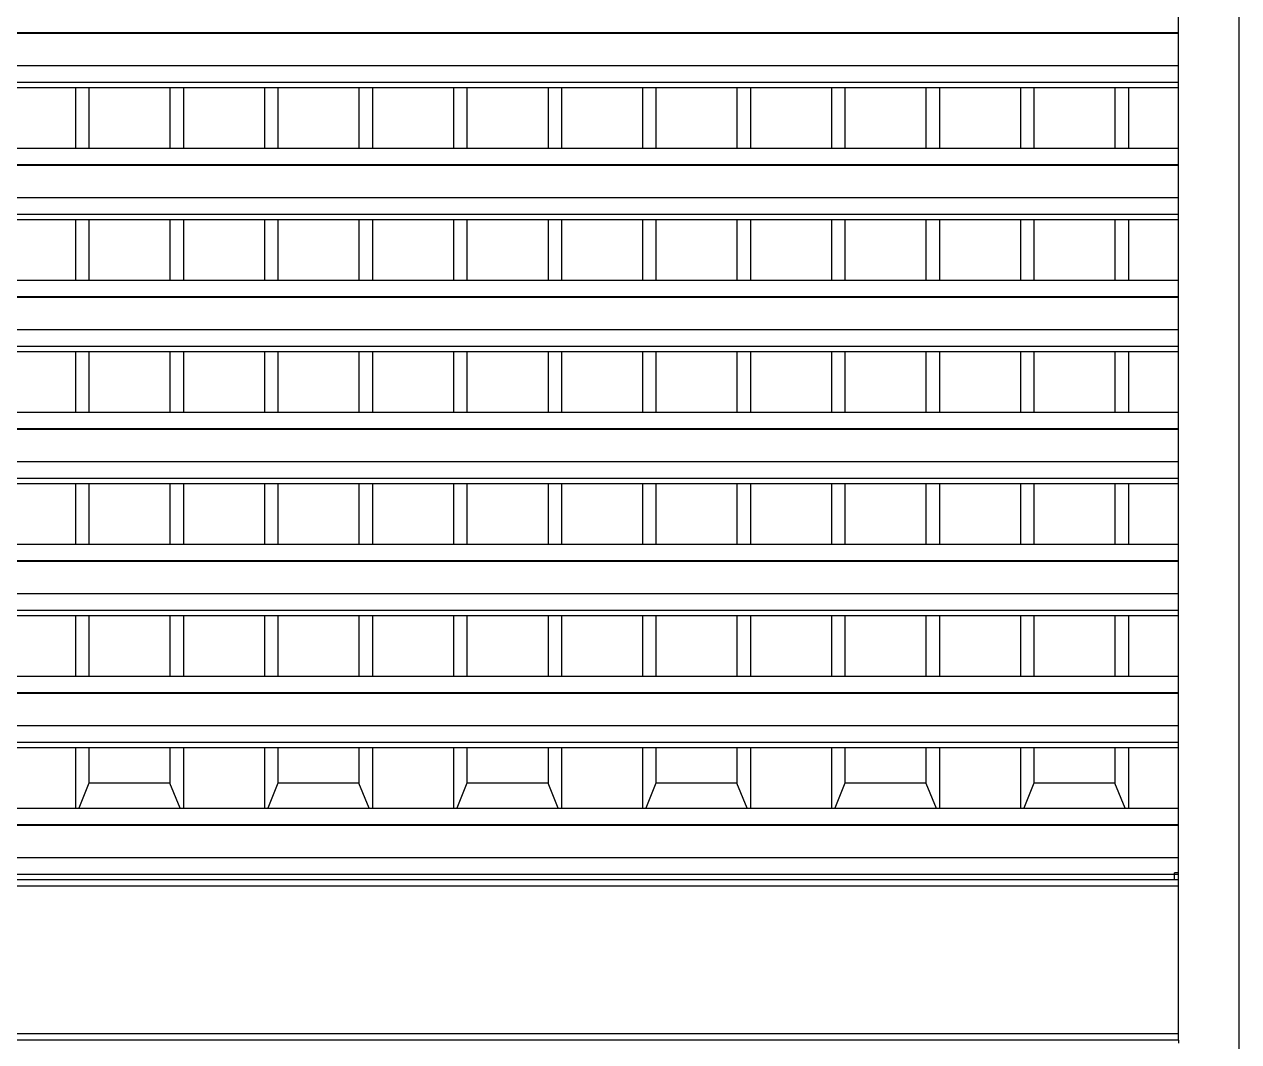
# Model space of a CAD drawing. Extents: x -92 to 92, y -11 to 21.
# Drawn here: x 25.913 to 27.727, y 7.076 to 8.596 of the extents above; entities that cross this region are included whole.
import ezdxf

# ---------------------------------------------------------------- set-up
doc = ezdxf.new("R2010")
doc.units = 0
doc.layers.get('0').update_dxf_attribs({"linetype": 'CONTINUOUS'})

msp = doc.modelspace()

# ---------------------------------------------------------------- linework, layer by layer
for p, q in [((27.7273, 9.6423), (27.7273, 3.7037)), ((27.6373, 8.5839), (27.6373, 8.6085)), ((24.0973, 8.5839), (27.6373, 8.5839)), ((27.6373, 8.583), (27.6373, 8.5839)), ((24.0973, 8.583), (27.6373, 8.583)), ((27.6373, 8.5346), (27.6373, 8.583)), ((24.0973, 8.5346), (27.6373, 8.5346)), ((27.6373, 8.5099), (27.6373, 8.5346)), ((24.0973, 8.5099), (27.6373, 8.5099)), ((25.8681, 8.5017), (25.9891, 8.5017)), ((25.9891, 8.5017), (25.9891, 8.4113)), ((25.9891, 8.5017), (26.0093, 8.5017)), ((26.0093, 8.5017), (26.0093, 8.4113)), ((26.0093, 8.5017), (26.1303, 8.5017)), ((26.1303, 8.5017), (26.1303, 8.4113)), ((26.1303, 8.5017), (26.1505, 8.5017)), ((26.1505, 8.5017), (26.1505, 8.4113)), ((26.1505, 8.5017), (26.2715, 8.5017)), ((26.2715, 8.5017), (26.2715, 8.4113)), ((26.2715, 8.5017), (26.2917, 8.5017)), ((26.2917, 8.5017), (26.2917, 8.4113)), ((26.2917, 8.5017), (26.4127, 8.5017)), ((26.4127, 8.5017), (26.4127, 8.4113)), ((26.4127, 8.5017), (26.4329, 8.5017)), ((26.4329, 8.5017), (26.4329, 8.4113)), ((26.4329, 8.5017), (26.5539, 8.5017)), ((26.5539, 8.5017), (26.5539, 8.4113)), ((26.5539, 8.5017), (26.5741, 8.5017)), ((26.5741, 8.5017), (26.5741, 8.4113)), ((26.5741, 8.5017), (26.6952, 8.5017)), ((26.6952, 8.5017), (26.6952, 8.4113)), ((26.6952, 8.5017), (26.7153, 8.5017)), ((26.7153, 8.5017), (26.7153, 8.4113)), ((26.7153, 8.5017), (26.8364, 8.5017)), ((26.8364, 8.5017), (26.8364, 8.4113)), ((26.8364, 8.5017), (26.8565, 8.5017)), ((26.8565, 8.5017), (26.8565, 8.4113)), ((26.8565, 8.5017), (26.9776, 8.5017)), ((26.9776, 8.5017), (26.9776, 8.4113)), ((26.9776, 8.5017), (26.9977, 8.5017)), ((26.9977, 8.5017), (26.9977, 8.4113)), ((26.9977, 8.5017), (27.1188, 8.5017)), ((27.1188, 8.5017), (27.1188, 8.4113)), ((27.1188, 8.5017), (27.1389, 8.5017)), ((27.1389, 8.5017), (27.1389, 8.4113)), ((27.1389, 8.5017), (27.26, 8.5017)), ((27.26, 8.5017), (27.26, 8.4113)), ((27.26, 8.5017), (27.2802, 8.5017)), ((27.2802, 8.5017), (27.2802, 8.4113)), ((27.2802, 8.5017), (27.4012, 8.5017)), ((27.4012, 8.5017), (27.4012, 8.4113)), ((27.4012, 8.5017), (27.4214, 8.5017)), ((27.4214, 8.5017), (27.4214, 8.4113)), ((27.4214, 8.5017), (27.5424, 8.5017)), ((27.5424, 8.5017), (27.5424, 8.4113)), ((27.5424, 8.5017), (27.5626, 8.5017)), ((27.5626, 8.5017), (27.5626, 8.4113)), ((27.5626, 8.5017), (27.6373, 8.5017)), ((27.6373, 8.5017), (27.6373, 8.5099)), ((27.6373, 8.4113), (27.6373, 8.5017)), ((25.8681, 8.4113), (25.9891, 8.4113)), ((25.9891, 8.4113), (26.0093, 8.4113)), ((26.0093, 8.4113), (26.1303, 8.4113)), ((26.1303, 8.4113), (26.1505, 8.4113)), ((26.1505, 8.4113), (26.2715, 8.4113)), ((26.2715, 8.4113), (26.2917, 8.4113)), ((26.2917, 8.4113), (26.4127, 8.4113)), ((26.4127, 8.4113), (26.4329, 8.4113)), ((26.4329, 8.4113), (26.5539, 8.4113)), ((26.5539, 8.4113), (26.5741, 8.4113)), ((26.5741, 8.4113), (26.6952, 8.4113)), ((26.6952, 8.4113), (26.7153, 8.4113)), ((26.7153, 8.4113), (26.8364, 8.4113)), ((26.8364, 8.4113), (26.8565, 8.4113)), ((26.8565, 8.4113), (26.9776, 8.4113)), ((26.9776, 8.4113), (26.9977, 8.4113)), ((26.9977, 8.4113), (27.1188, 8.4113)), ((27.1188, 8.4113), (27.1389, 8.4113)), ((27.1389, 8.4113), (27.26, 8.4113)), ((27.26, 8.4113), (27.2802, 8.4113)), ((27.2802, 8.4113), (27.4012, 8.4113)), ((27.4012, 8.4113), (27.4214, 8.4113)), ((27.4214, 8.4113), (27.5424, 8.4113)), ((27.5424, 8.4113), (27.5626, 8.4113)), ((27.5626, 8.4113), (27.6373, 8.4113)), ((27.6373, 8.3866), (27.6373, 8.4113)), ((24.0973, 8.3866), (27.6373, 8.3866)), ((24.0973, 8.3858), (27.6373, 8.3858)), ((27.6373, 8.3858), (27.6373, 8.3866)), ((27.6373, 8.3373), (27.6373, 8.3858)), ((24.0973, 8.3373), (27.6373, 8.3373)), ((27.6373, 8.3126), (27.6373, 8.3373)), ((24.0973, 8.3126), (27.6373, 8.3126)), ((27.6373, 8.3044), (27.6373, 8.3126)), ((25.8681, 8.3044), (25.9891, 8.3044)), ((25.9891, 8.3044), (25.9891, 8.214)), ((25.9891, 8.3044), (26.0093, 8.3044)), ((26.0093, 8.3044), (26.0093, 8.214)), ((26.0093, 8.3044), (26.1303, 8.3044)), ((26.1303, 8.3044), (26.1303, 8.214)), ((26.1303, 8.3044), (26.1505, 8.3044)), ((26.1505, 8.3044), (26.1505, 8.214)), ((26.1505, 8.3044), (26.2715, 8.3044)), ((26.2715, 8.3044), (26.2715, 8.214)), ((26.2715, 8.3044), (26.2917, 8.3044)), ((26.2917, 8.3044), (26.2917, 8.214)), ((26.2917, 8.3044), (26.4127, 8.3044)), ((26.4127, 8.3044), (26.4127, 8.214)), ((26.4127, 8.3044), (26.4329, 8.3044)), ((26.4329, 8.3044), (26.4329, 8.214)), ((26.4329, 8.3044), (26.5539, 8.3044)), ((26.5539, 8.3044), (26.5539, 8.214)), ((26.5539, 8.3044), (26.5741, 8.3044)), ((26.5741, 8.3044), (26.5741, 8.214)), ((26.5741, 8.3044), (26.6952, 8.3044)), ((26.6952, 8.3044), (26.6952, 8.214)), ((26.6952, 8.3044), (26.7153, 8.3044)), ((26.7153, 8.3044), (26.7153, 8.214)), ((26.7153, 8.3044), (26.8364, 8.3044)), ((26.8364, 8.3044), (26.8364, 8.214)), ((26.8364, 8.3044), (26.8565, 8.3044)), ((26.8565, 8.3044), (26.8565, 8.214)), ((26.8565, 8.3044), (26.9776, 8.3044)), ((26.9776, 8.3044), (26.9776, 8.214)), ((26.9776, 8.3044), (26.9977, 8.3044)), ((26.9977, 8.3044), (26.9977, 8.214)), ((26.9977, 8.3044), (27.1188, 8.3044)), ((27.1188, 8.3044), (27.1188, 8.214)), ((27.1188, 8.3044), (27.1389, 8.3044)), ((27.1389, 8.3044), (27.1389, 8.214)), ((27.1389, 8.3044), (27.26, 8.3044)), ((27.26, 8.3044), (27.26, 8.214)), ((27.26, 8.3044), (27.2802, 8.3044)), ((27.2802, 8.3044), (27.2802, 8.214)), ((27.2802, 8.3044), (27.4012, 8.3044)), ((27.4012, 8.3044), (27.4012, 8.214)), ((27.4012, 8.3044), (27.4214, 8.3044)), ((27.4214, 8.3044), (27.4214, 8.214)), ((27.4214, 8.3044), (27.5424, 8.3044)), ((27.5424, 8.3044), (27.5424, 8.214)), ((27.5424, 8.3044), (27.5626, 8.3044)), ((27.5626, 8.3044), (27.5626, 8.214)), ((27.5626, 8.3044), (27.6373, 8.3044)), ((27.6373, 8.214), (27.6373, 8.3044)), ((25.8681, 8.214), (25.9891, 8.214)), ((25.9891, 8.214), (26.0093, 8.214)), ((26.0093, 8.214), (26.1303, 8.214)), ((26.1303, 8.214), (26.1505, 8.214)), ((26.1505, 8.214), (26.2715, 8.214)), ((26.2715, 8.214), (26.2917, 8.214)), ((26.2917, 8.214), (26.4127, 8.214)), ((26.4127, 8.214), (26.4329, 8.214)), ((26.4329, 8.214), (26.5539, 8.214)), ((26.5539, 8.214), (26.5741, 8.214)), ((26.5741, 8.214), (26.6952, 8.214)), ((26.6952, 8.214), (26.7153, 8.214)), ((26.7153, 8.214), (26.8364, 8.214)), ((26.8364, 8.214), (26.8565, 8.214)), ((26.8565, 8.214), (26.9776, 8.214)), ((26.9776, 8.214), (26.9977, 8.214)), ((26.9977, 8.214), (27.1188, 8.214)), ((27.1188, 8.214), (27.1389, 8.214)), ((27.1389, 8.214), (27.26, 8.214)), ((27.26, 8.214), (27.2802, 8.214)), ((27.2802, 8.214), (27.4012, 8.214)), ((27.4012, 8.214), (27.4214, 8.214)), ((27.4214, 8.214), (27.5424, 8.214)), ((27.5424, 8.214), (27.5626, 8.214)), ((27.5626, 8.214), (27.6373, 8.214)), ((27.6373, 8.1893), (27.6373, 8.214)), ((24.0973, 8.1893), (27.6373, 8.1893)), ((24.0973, 8.1885), (27.6373, 8.1885)), ((27.6373, 8.1885), (27.6373, 8.1893)), ((27.6373, 8.14), (27.6373, 8.1885)), ((24.0973, 8.14), (27.6373, 8.14)), ((27.6373, 8.1153), (27.6373, 8.14)), ((24.0973, 8.1153), (27.6373, 8.1153)), ((27.6373, 8.1071), (27.6373, 8.1153)), ((25.8681, 8.1071), (25.9891, 8.1071)), ((25.9891, 8.1071), (25.9891, 8.0167)), ((25.9891, 8.1071), (26.0093, 8.1071)), ((26.0093, 8.1071), (26.0093, 8.0167)), ((26.0093, 8.1071), (26.1303, 8.1071)), ((26.1303, 8.1071), (26.1303, 8.0167)), ((26.1303, 8.1071), (26.1505, 8.1071)), ((26.1505, 8.1071), (26.1505, 8.0167)), ((26.1505, 8.1071), (26.2715, 8.1071)), ((26.2715, 8.1071), (26.2715, 8.0167)), ((26.2715, 8.1071), (26.2917, 8.1071)), ((26.2917, 8.1071), (26.2917, 8.0167)), ((26.2917, 8.1071), (26.4127, 8.1071)), ((26.4127, 8.1071), (26.4127, 8.0167)), ((26.4127, 8.1071), (26.4329, 8.1071)), ((26.4329, 8.1071), (26.4329, 8.0167)), ((26.4329, 8.1071), (26.5539, 8.1071)), ((26.5539, 8.1071), (26.5539, 8.0167)), ((26.5539, 8.1071), (26.5741, 8.1071)), ((26.5741, 8.1071), (26.5741, 8.0167)), ((26.5741, 8.1071), (26.6952, 8.1071)), ((26.6952, 8.1071), (26.6952, 8.0167)), ((26.6952, 8.1071), (26.7153, 8.1071)), ((26.7153, 8.1071), (26.7153, 8.0167)), ((26.7153, 8.1071), (26.8364, 8.1071)), ((26.8364, 8.1071), (26.8364, 8.0167)), ((26.8364, 8.1071), (26.8565, 8.1071)), ((26.8565, 8.1071), (26.8565, 8.0167)), ((26.8565, 8.1071), (26.9776, 8.1071)), ((26.9776, 8.1071), (26.9776, 8.0167)), ((26.9776, 8.1071), (26.9977, 8.1071)), ((26.9977, 8.1071), (26.9977, 8.0167)), ((26.9977, 8.1071), (27.1188, 8.1071)), ((27.1188, 8.1071), (27.1188, 8.0167)), ((27.1188, 8.1071), (27.1389, 8.1071)), ((27.1389, 8.1071), (27.1389, 8.0167)), ((27.1389, 8.1071), (27.26, 8.1071)), ((27.26, 8.1071), (27.26, 8.0167)), ((27.26, 8.1071), (27.2802, 8.1071)), ((27.2802, 8.1071), (27.2802, 8.0167)), ((27.2802, 8.1071), (27.4012, 8.1071)), ((27.4012, 8.1071), (27.4012, 8.0167)), ((27.4012, 8.1071), (27.4214, 8.1071)), ((27.4214, 8.1071), (27.4214, 8.0167)), ((27.4214, 8.1071), (27.5424, 8.1071)), ((27.5424, 8.1071), (27.5424, 8.0167)), ((27.5424, 8.1071), (27.5626, 8.1071)), ((27.5626, 8.1071), (27.5626, 8.0167)), ((27.5626, 8.1071), (27.6373, 8.1071)), ((27.6373, 8.0167), (27.6373, 8.1071)), ((25.8681, 8.0167), (25.9891, 8.0167)), ((25.9891, 8.0167), (26.0093, 8.0167)), ((26.0093, 8.0167), (26.1303, 8.0167)), ((26.1303, 8.0167), (26.1505, 8.0167)), ((26.1505, 8.0167), (26.2715, 8.0167)), ((26.2715, 8.0167), (26.2917, 8.0167)), ((26.2917, 8.0167), (26.4127, 8.0167)), ((26.4127, 8.0167), (26.4329, 8.0167)), ((26.4329, 8.0167), (26.5539, 8.0167)), ((26.5539, 8.0167), (26.5741, 8.0167)), ((26.5741, 8.0167), (26.6952, 8.0167)), ((26.6952, 8.0167), (26.7153, 8.0167)), ((26.7153, 8.0167), (26.8364, 8.0167)), ((26.8364, 8.0167), (26.8565, 8.0167)), ((26.8565, 8.0167), (26.9776, 8.0167)), ((26.9776, 8.0167), (26.9977, 8.0167)), ((26.9977, 8.0167), (27.1188, 8.0167)), ((27.1188, 8.0167), (27.1389, 8.0167)), ((27.1389, 8.0167), (27.26, 8.0167)), ((27.26, 8.0167), (27.2802, 8.0167)), ((27.2802, 8.0167), (27.4012, 8.0167)), ((27.4012, 8.0167), (27.4214, 8.0167)), ((27.4214, 8.0167), (27.5424, 8.0167)), ((27.5424, 8.0167), (27.5626, 8.0167)), ((27.5626, 8.0167), (27.6373, 8.0167)), ((27.6373, 7.992), (27.6373, 8.0167)), ((24.0973, 7.992), (27.6373, 7.992)), ((24.0973, 7.9912), (27.6373, 7.9912)), ((27.6373, 7.9912), (27.6373, 7.992)), ((27.6373, 7.9427), (27.6373, 7.9912)), ((24.0973, 7.9427), (27.6373, 7.9427)), ((27.6373, 7.9181), (27.6373, 7.9427)), ((24.0973, 7.9181), (27.6373, 7.9181)), ((27.6373, 7.9098), (27.6373, 7.9181)), ((25.8681, 7.9098), (25.9891, 7.9098)), ((25.9891, 7.9098), (25.9891, 7.8194)), ((25.9891, 7.9098), (26.0093, 7.9098)), ((26.0093, 7.9098), (26.0093, 7.8194)), ((26.0093, 7.9098), (26.1303, 7.9098)), ((26.1303, 7.9098), (26.1303, 7.8194)), ((26.1303, 7.9098), (26.1505, 7.9098)), ((26.1505, 7.9098), (26.1505, 7.8194)), ((26.1505, 7.9098), (26.2715, 7.9098)), ((26.2715, 7.9098), (26.2715, 7.8194)), ((26.2715, 7.9098), (26.2917, 7.9098)), ((26.2917, 7.9098), (26.2917, 7.8194)), ((26.2917, 7.9098), (26.4127, 7.9098)), ((26.4127, 7.9098), (26.4127, 7.8194)), ((26.4127, 7.9098), (26.4329, 7.9098)), ((26.4329, 7.9098), (26.4329, 7.8194)), ((26.4329, 7.9098), (26.5539, 7.9098)), ((26.5539, 7.9098), (26.5539, 7.8194)), ((26.5539, 7.9098), (26.5741, 7.9098)), ((26.5741, 7.9098), (26.5741, 7.8194)), ((26.5741, 7.9098), (26.6952, 7.9098)), ((26.6952, 7.9098), (26.6952, 7.8194)), ((26.6952, 7.9098), (26.7153, 7.9098)), ((26.7153, 7.9098), (26.7153, 7.8194)), ((26.7153, 7.9098), (26.8364, 7.9098)), ((26.8364, 7.9098), (26.8364, 7.8194)), ((26.8364, 7.9098), (26.8565, 7.9098)), ((26.8565, 7.9098), (26.8565, 7.8194)), ((26.8565, 7.9098), (26.9776, 7.9098)), ((26.9776, 7.9098), (26.9776, 7.8194)), ((26.9776, 7.9098), (26.9977, 7.9098)), ((26.9977, 7.9098), (26.9977, 7.8194)), ((26.9977, 7.9098), (27.1188, 7.9098)), ((27.1188, 7.9098), (27.1188, 7.8194)), ((27.1188, 7.9098), (27.1389, 7.9098)), ((27.1389, 7.9098), (27.1389, 7.8194)), ((27.1389, 7.9098), (27.26, 7.9098)), ((27.26, 7.9098), (27.26, 7.8194)), ((27.26, 7.9098), (27.2802, 7.9098)), ((27.2802, 7.9098), (27.2802, 7.8194)), ((27.2802, 7.9098), (27.4012, 7.9098)), ((27.4012, 7.9098), (27.4012, 7.8194)), ((27.4012, 7.9098), (27.4214, 7.9098)), ((27.4214, 7.9098), (27.4214, 7.8194)), ((27.4214, 7.9098), (27.5424, 7.9098)), ((27.5424, 7.9098), (27.5424, 7.8194)), ((27.5424, 7.9098), (27.5626, 7.9098)), ((27.5626, 7.9098), (27.5626, 7.8194)), ((27.5626, 7.9098), (27.6373, 7.9098)), ((27.6373, 7.8194), (27.6373, 7.9098)), ((25.8681, 7.8194), (25.9891, 7.8194)), ((25.9891, 7.8194), (26.0093, 7.8194)), ((26.0093, 7.8194), (26.1303, 7.8194)), ((26.1303, 7.8194), (26.1505, 7.8194)), ((26.1505, 7.8194), (26.2715, 7.8194)), ((26.2715, 7.8194), (26.2917, 7.8194)), ((26.2917, 7.8194), (26.4127, 7.8194)), ((26.4127, 7.8194), (26.4329, 7.8194)), ((26.4329, 7.8194), (26.5539, 7.8194)), ((26.5539, 7.8194), (26.5741, 7.8194)), ((26.5741, 7.8194), (26.6952, 7.8194)), ((26.6952, 7.8194), (26.7153, 7.8194)), ((26.7153, 7.8194), (26.8364, 7.8194)), ((26.8364, 7.8194), (26.8565, 7.8194)), ((26.8565, 7.8194), (26.9776, 7.8194)), ((26.9776, 7.8194), (26.9977, 7.8194)), ((26.9977, 7.8194), (27.1188, 7.8194)), ((27.1188, 7.8194), (27.1389, 7.8194)), ((27.1389, 7.8194), (27.26, 7.8194)), ((27.26, 7.8194), (27.2802, 7.8194)), ((27.2802, 7.8194), (27.4012, 7.8194)), ((27.4012, 7.8194), (27.4214, 7.8194)), ((27.4214, 7.8194), (27.5424, 7.8194)), ((27.5424, 7.8194), (27.5626, 7.8194)), ((27.5626, 7.8194), (27.6373, 7.8194)), ((27.6373, 7.7948), (27.6373, 7.8194)), ((24.0973, 7.7948), (27.6373, 7.7948)), ((24.0973, 7.7939), (27.6373, 7.7939)), ((27.6373, 7.7939), (27.6373, 7.7948)), ((27.6373, 7.7454), (27.6373, 7.7939)), ((24.0973, 7.7454), (27.6373, 7.7454)), ((27.6373, 7.7208), (27.6373, 7.7454)), ((24.0973, 7.7208), (27.6373, 7.7208)), ((27.6373, 7.7126), (27.6373, 7.7208)), ((25.8681, 7.7126), (25.9891, 7.7126)), ((25.9891, 7.7126), (25.9891, 7.6221)), ((25.9891, 7.7126), (26.0093, 7.7126)), ((26.0093, 7.7126), (26.0093, 7.6221)), ((26.0093, 7.7126), (26.1303, 7.7126)), ((26.1303, 7.7126), (26.1303, 7.6221)), ((26.1303, 7.7126), (26.1505, 7.7126)), ((26.1505, 7.7126), (26.1505, 7.6221)), ((26.1505, 7.7126), (26.2715, 7.7126)), ((26.2715, 7.7126), (26.2715, 7.6221)), ((26.2715, 7.7126), (26.2917, 7.7126)), ((26.2917, 7.7126), (26.2917, 7.6221)), ((26.2917, 7.7126), (26.4127, 7.7126)), ((26.4127, 7.7126), (26.4127, 7.6221)), ((26.4127, 7.7126), (26.4329, 7.7126)), ((26.4329, 7.7126), (26.4329, 7.6221)), ((26.4329, 7.7126), (26.5539, 7.7126)), ((26.5539, 7.7126), (26.5539, 7.6221)), ((26.5539, 7.7126), (26.5741, 7.7126)), ((26.5741, 7.7126), (26.5741, 7.6221)), ((26.5741, 7.7126), (26.6952, 7.7126)), ((26.6952, 7.7126), (26.6952, 7.6221)), ((26.6952, 7.7126), (26.7153, 7.7126)), ((26.7153, 7.7126), (26.7153, 7.6221)), ((26.7153, 7.7126), (26.8364, 7.7126)), ((26.8364, 7.7126), (26.8364, 7.6221)), ((26.8364, 7.7126), (26.8565, 7.7126)), ((26.8565, 7.7126), (26.8565, 7.6221)), ((26.8565, 7.7126), (26.9776, 7.7126)), ((26.9776, 7.7126), (26.9776, 7.6221)), ((26.9776, 7.7126), (26.9977, 7.7126)), ((26.9977, 7.7126), (26.9977, 7.6221)), ((26.9977, 7.7126), (27.1188, 7.7126)), ((27.1188, 7.7126), (27.1188, 7.6221)), ((27.1188, 7.7126), (27.1389, 7.7126)), ((27.1389, 7.7126), (27.1389, 7.6221)), ((27.1389, 7.7126), (27.26, 7.7126)), ((27.26, 7.7126), (27.26, 7.6221)), ((27.26, 7.7126), (27.2802, 7.7126)), ((27.2802, 7.7126), (27.2802, 7.6221)), ((27.2802, 7.7126), (27.4012, 7.7126)), ((27.4012, 7.7126), (27.4012, 7.6221)), ((27.4012, 7.7126), (27.4214, 7.7126)), ((27.4214, 7.7126), (27.4214, 7.6221)), ((27.4214, 7.7126), (27.5424, 7.7126)), ((27.5424, 7.7126), (27.5424, 7.6221)), ((27.5424, 7.7126), (27.5626, 7.7126)), ((27.5626, 7.7126), (27.5626, 7.6221)), ((27.5626, 7.7126), (27.6373, 7.7126)), ((27.6373, 7.6221), (27.6373, 7.7126)), ((25.8681, 7.6221), (25.9891, 7.6221)), ((25.9891, 7.6221), (26.0093, 7.6221)), ((26.0093, 7.6221), (26.1303, 7.6221)), ((26.1303, 7.6221), (26.1505, 7.6221)), ((26.1505, 7.6221), (26.2715, 7.6221)), ((26.2715, 7.6221), (26.2917, 7.6221)), ((26.2917, 7.6221), (26.4127, 7.6221)), ((26.4127, 7.6221), (26.4329, 7.6221)), ((26.4329, 7.6221), (26.5539, 7.6221)), ((26.5539, 7.6221), (26.5741, 7.6221)), ((26.5741, 7.6221), (26.6952, 7.6221)), ((26.6952, 7.6221), (26.7153, 7.6221)), ((26.7153, 7.6221), (26.8364, 7.6221)), ((26.8364, 7.6221), (26.8565, 7.6221)), ((26.8565, 7.6221), (26.9776, 7.6221)), ((26.9776, 7.6221), (26.9977, 7.6221)), ((26.9977, 7.6221), (27.1188, 7.6221)), ((27.1188, 7.6221), (27.1389, 7.6221)), ((27.1389, 7.6221), (27.26, 7.6221)), ((27.26, 7.6221), (27.2802, 7.6221)), ((27.2802, 7.6221), (27.4012, 7.6221)), ((27.4012, 7.6221), (27.4214, 7.6221)), ((27.4214, 7.6221), (27.5424, 7.6221)), ((27.5424, 7.6221), (27.5626, 7.6221)), ((27.5626, 7.6221), (27.6373, 7.6221)), ((27.6373, 7.5975), (27.6373, 7.6221)), ((24.0973, 7.5975), (27.6373, 7.5975)), ((24.0973, 7.5967), (27.6373, 7.5967)), ((27.6373, 7.5967), (27.6373, 7.5975)), ((27.6373, 7.5482), (27.6373, 7.5967)), ((24.0973, 7.5482), (27.6373, 7.5482)), ((27.6373, 7.5235), (27.6373, 7.5482)), ((24.0973, 7.5235), (27.6373, 7.5235)), ((25.8681, 7.5153), (25.9891, 7.5153)), ((25.9891, 7.5153), (25.9891, 7.4249)), ((25.9891, 7.5153), (26.0093, 7.5153)), ((26.0093, 7.5153), (26.0093, 7.4621)), ((26.0093, 7.5153), (26.1303, 7.5153)), ((26.1303, 7.5153), (26.1303, 7.4621)), ((26.1303, 7.5153), (26.1505, 7.5153)), ((26.1505, 7.5153), (26.1505, 7.4249)), ((26.1505, 7.5153), (26.2715, 7.5153)), ((26.2715, 7.5153), (26.2715, 7.4249)), ((26.2715, 7.5153), (26.2917, 7.5153)), ((26.2917, 7.5153), (26.2917, 7.4621)), ((26.2917, 7.5153), (26.4127, 7.5153)), ((26.4127, 7.5153), (26.4127, 7.4621)), ((26.4127, 7.5153), (26.4329, 7.5153)), ((26.4329, 7.5153), (26.4329, 7.4249)), ((26.4329, 7.5153), (26.5539, 7.5153)), ((26.5539, 7.5153), (26.5539, 7.4249)), ((26.5539, 7.5153), (26.5741, 7.5153)), ((26.5741, 7.5153), (26.5741, 7.4621)), ((26.5741, 7.5153), (26.6952, 7.5153)), ((26.6952, 7.5153), (26.6952, 7.4621)), ((26.6952, 7.5153), (26.7153, 7.5153)), ((26.7153, 7.5153), (26.7153, 7.4249)), ((26.7153, 7.5153), (26.8364, 7.5153)), ((26.8364, 7.5153), (26.8364, 7.4249)), ((26.8364, 7.5153), (26.8565, 7.5153)), ((26.8565, 7.5153), (26.8565, 7.4621)), ((26.8565, 7.5153), (26.9776, 7.5153)), ((26.9776, 7.5153), (26.9776, 7.4621)), ((26.9776, 7.5153), (26.9977, 7.5153)), ((26.9977, 7.5153), (26.9977, 7.4249)), ((26.9977, 7.5153), (27.1188, 7.5153)), ((27.1188, 7.5153), (27.1188, 7.4249)), ((27.1188, 7.5153), (27.1389, 7.5153)), ((27.1389, 7.5153), (27.1389, 7.4621)), ((27.1389, 7.5153), (27.26, 7.5153)), ((27.26, 7.5153), (27.26, 7.4621)), ((27.26, 7.5153), (27.2802, 7.5153)), ((27.2802, 7.5153), (27.2802, 7.4249)), ((27.2802, 7.5153), (27.4012, 7.5153)), ((27.4012, 7.5153), (27.4012, 7.4249)), ((27.4012, 7.5153), (27.4214, 7.5153)), ((27.4214, 7.5153), (27.4214, 7.4621)), ((27.4214, 7.5153), (27.5424, 7.5153)), ((27.5424, 7.5153), (27.5424, 7.4621)), ((27.5424, 7.5153), (27.5626, 7.5153)), ((27.5626, 7.5153), (27.5626, 7.4249)), ((27.5626, 7.5153), (27.6373, 7.5153)), ((27.6373, 7.5153), (27.6373, 7.5235)), ((27.6373, 7.4249), (27.6373, 7.5153)), ((26.0093, 7.4621), (25.994, 7.4249)), ((26.1303, 7.4621), (26.0093, 7.4621)), ((26.1456, 7.4249), (26.1303, 7.4621)), ((26.2917, 7.4621), (26.2765, 7.4249)), ((26.4127, 7.4621), (26.2917, 7.4621)), ((26.428, 7.4249), (26.4127, 7.4621)), ((26.5741, 7.4621), (26.5589, 7.4249)), ((26.6952, 7.4621), (26.5741, 7.4621)), ((26.7104, 7.4249), (26.6952, 7.4621)), ((26.8565, 7.4621), (26.8413, 7.4249)), ((26.9776, 7.4621), (26.8565, 7.4621)), ((26.9928, 7.4249), (26.9776, 7.4621)), ((27.1389, 7.4621), (27.1237, 7.4249)), ((27.26, 7.4621), (27.1389, 7.4621)), ((27.26, 7.4621), (27.2752, 7.4249)), ((27.4214, 7.4621), (27.4061, 7.4249)), ((27.5424, 7.4621), (27.4214, 7.4621)), ((27.5576, 7.4249), (27.5424, 7.4621)), ((25.8681, 7.4249), (25.9891, 7.4249)), ((25.9891, 7.4249), (25.994, 7.4249)), ((25.994, 7.4249), (26.1456, 7.4249)), ((26.1456, 7.4249), (26.1505, 7.4249)), ((26.1505, 7.4249), (26.2715, 7.4249)), ((26.2715, 7.4249), (26.2765, 7.4249)), ((26.2765, 7.4249), (26.428, 7.4249)), ((26.428, 7.4249), (26.4329, 7.4249)), ((26.4329, 7.4249), (26.5539, 7.4249)), ((26.5539, 7.4249), (26.5589, 7.4249)), ((26.5589, 7.4249), (26.7104, 7.4249)), ((26.7104, 7.4249), (26.7153, 7.4249)), ((26.7153, 7.4249), (26.8364, 7.4249)), ((26.8364, 7.4249), (26.8413, 7.4249)), ((26.8413, 7.4249), (26.9928, 7.4249)), ((26.9928, 7.4249), (26.9977, 7.4249)), ((26.9977, 7.4249), (27.1188, 7.4249)), ((27.1188, 7.4249), (27.1237, 7.4249)), ((27.1237, 7.4249), (27.2752, 7.4249)), ((27.2752, 7.4249), (27.2802, 7.4249)), ((27.2802, 7.4249), (27.4012, 7.4249)), ((27.4012, 7.4249), (27.4061, 7.4249)), ((27.4061, 7.4249), (27.5576, 7.4249)), ((27.5576, 7.4249), (27.5626, 7.4249)), ((27.5626, 7.4249), (27.6373, 7.4249)), ((27.6373, 7.4002), (27.6373, 7.4249)), ((24.0973, 7.4002), (27.6373, 7.4002)), ((24.0973, 7.3994), (27.6373, 7.3994)), ((27.6373, 7.3994), (27.6373, 7.4002)), ((27.6373, 7.3509), (27.6373, 7.3994)), ((24.0973, 7.3509), (27.6373, 7.3509)), ((27.6373, 7.328), (27.6373, 7.3509)), ((24.0973, 7.3262), (27.6313, 7.3262)), ((27.6313, 7.318), (24.0973, 7.318)), ((27.6373, 7.328), (27.6313, 7.328)), ((27.6313, 7.3262), (27.6313, 7.328)), ((27.6313, 7.318), (27.6313, 7.3262)), ((27.6313, 7.3262), (27.6373, 7.3262)), ((27.6373, 7.318), (27.6313, 7.318)), ((27.6373, 7.3262), (27.6373, 7.328)), ((27.6373, 7.318), (27.6373, 7.3262)), ((27.6373, 7.3082), (27.6373, 7.318)), ((27.6373, 7.3082), (24.0973, 7.3082)), ((27.6373, 7.0878), (27.6373, 7.3082)), ((27.6373, 7.0878), (24.0973, 7.0878)), ((27.6373, 7.078), (24.0973, 7.078)), ((27.6373, 7.078), (27.6373, 7.0878)), ((27.6373, 7.078), (27.6373, 7.0737))]:
    msp.add_line(p, q)

doc.saveas('drawing.dxf')
